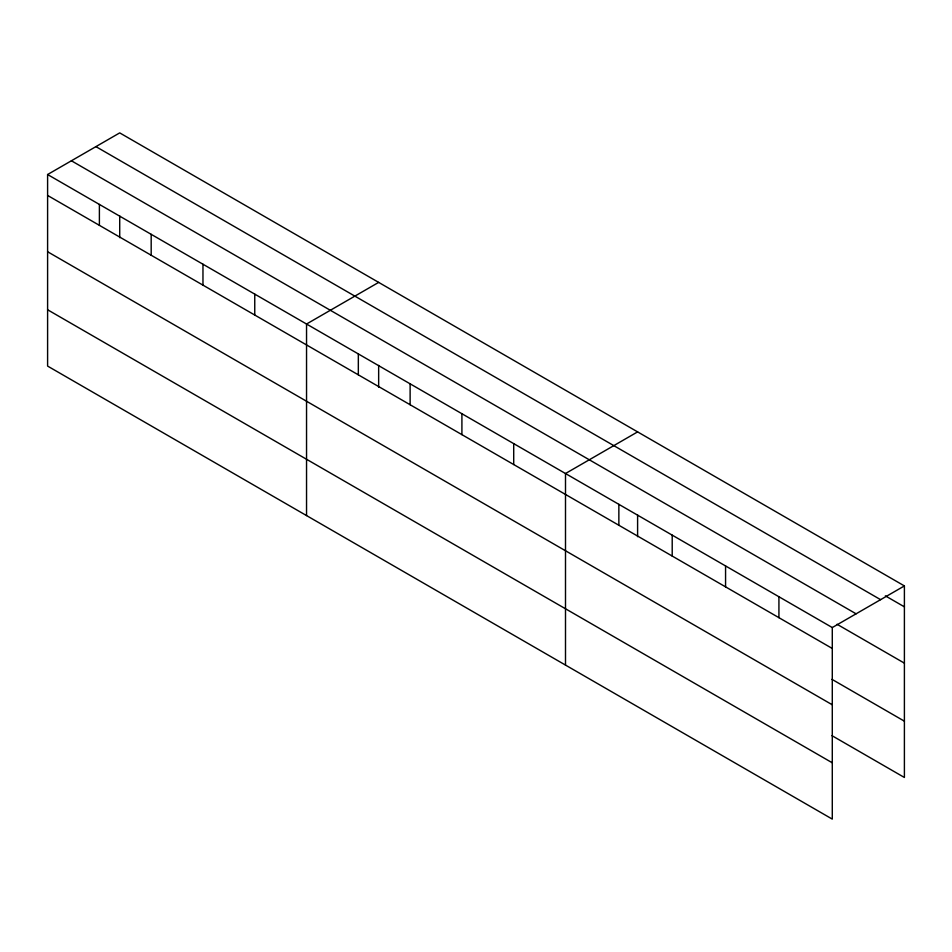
<?xml version="1.0" encoding="UTF-8"?>
<svg xmlns="http://www.w3.org/2000/svg" width="952" height="952" viewBox="0 0 952 952"><rect width="100%" height="100%" fill="white"/><g stroke="black" fill="none" stroke-linecap="round" stroke-linejoin="round"><path stroke-width="1.43" d="M47.6 174.525L832.286 627.558L832.286 819.113L47.6 366.08L47.6 174.525L119.714 132.887L904.4 585.92L904.4 777.475L831.988 735.67M378.658 282.387L306.544 324.025L306.544 515.579M637.602 431.887L565.5 473.525L565.5 665.079M832.286 627.558L904.4 585.92M885.348 595.845L904.4 606.84M95.914 146.62L880.6 599.665M71.4 160.781L856.086 613.814M837.07 624.274L904.4 663.151M47.6 195.434L832.286 648.479M831.988 679.359L904.4 721.176M47.6 251.745L832.286 704.789M47.6 309.769L832.286 762.802M778.926 596.749L778.926 617.669M725.567 565.94L725.567 586.86M672.207 535.131L672.207 556.051M637.602 514.925L637.602 536.678M618.859 504.334L618.859 525.254M513.711 443.62L513.711 464.54M461.91 413.727L461.91 434.647M410.122 383.823L410.122 404.743M378.658 365.425L378.658 387.178M358.333 353.918L358.333 374.838M254.755 294.12L254.755 315.041M202.966 264.216L202.966 285.136M151.178 234.323L151.178 255.243M119.714 215.914L119.714 237.679M99.389 204.418L99.389 225.338"/></g></svg>
